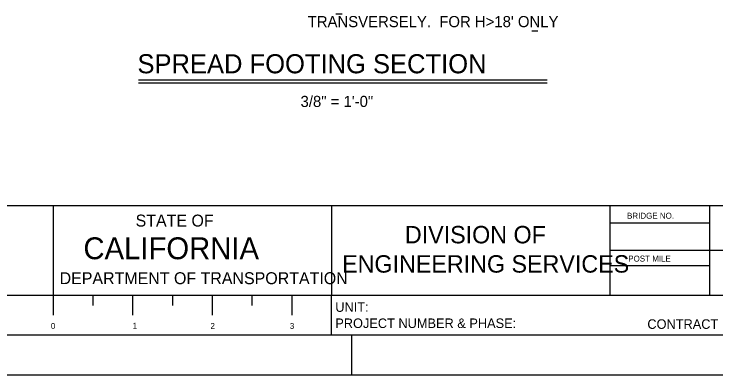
# Model space of a CAD drawing. Extents: x 0 to 90.7, y 0 to 58.7.
# Drawn here: x 44.69 to 68.22, y 0 to 12.1 of the extents above; entities that cross this region are included whole.
import ezdxf

# ---------------------------------------------------------------- set-up
doc = ezdxf.new("R2010")
doc.units = 0
for name, color, linetype in [('10 Sheet Format', 7, 'Continuous'), ('210 Border', 7, 'Continuous'), ('213 Rebar', 7, 'Continuous'), ('214 Text and Titles', 7, 'Continuous')]:
    doc.layers.add(name, color=color, linetype=linetype)

msp = doc.modelspace()

# ---------------------------------------------------------------- linework, layer by layer
at = {"layer": '10 Sheet Format'}
msp.add_lwpolyline([(0, 0), (90.667, 0), (90.667, 58.667), (0, 58.667)], close=True, dxfattribs=at)
at = {"layer": '210 Border'}
for p, q in [((89.333, 5.667), (2.667, 5.667)), ((46, 5.667), (46, 2.667)), ((55.333, 5.667), (55.333, 2.667)), ((64.667, 5.667), (64.667, 2.667)), ((68, 5.667), (68, 2.667)), ((64.667, 5.097), (68, 5.097)), ((64.667, 5.097), (68, 5.097)), ((89.333, 4.167), (64.667, 4.167)), ((64.667, 3.667), (68, 3.667)), ((64.667, 3.667), (68, 3.667)), ((89.333, 2.667), (2.667, 2.667)), ((46, 2.667), (46, 2)), ((47.333, 2.667), (47.333, 2.333)), ((48.667, 2.667), (48.667, 2)), ((50, 2.667), (50, 2.333)), ((51.333, 2.667), (51.333, 2)), ((52.667, 2.667), (52.667, 2.333)), ((54, 2.667), (54, 2)), ((55.333, 1.333), (55.333, 2.667)), ((89.333, 1.333), (2.667, 1.333)), ((56, 1.333), (56, 0))]:
    msp.add_line(p, q, dxfattribs=at)
at = {"layer": '213 Rebar'}
msp.add_line((55.695, 12.092), (55.482, 12.092), dxfattribs=at)
at = {"layer": '214 Text and Titles'}
for p, q in [((62.042, 11.533), (62.243, 11.533)), ((48.864, 9.891), (62.563, 9.891)), ((48.864, 9.787), (62.563, 9.787))]:
    msp.add_line(p, q, dxfattribs=at)

# ---------------------------------------------------------------- texts
at = {"layer": '210 Border'}
for s, height, p in [('BRIDGE NO.', 0.2, (65.238, 5.236)), ('STATE OF', 0.3999, (48.768, 4.974)), ('DIVISION OF', 0.58331, (57.793, 4.411)), ('CALIFORNIA', 0.7333, (47.02, 3.879)), ('ENGINEERING SERVICES', 0.58331, (55.689, 3.43)), ('POST MILE', 0.2, (65.279, 3.801)), ('DEPARTMENT OF TRANSPORTATION', 0.39994, (46.221, 3.043)), ('UNIT:', 0.32, (55.46, 2.116)), ('PROJECT NUMBER & PHASE:', 0.32, (55.46, 1.573)), ('0', 0.199, (45.928, 1.544)), ('1', 0.199, (48.669, 1.552)), ('2', 0.199, (51.278, 1.544)), ('3', 0.199, (53.938, 1.544)), ('CONTRACT NO.:', 0.32, (65.919, 1.545))]:
    msp.add_text(s, height=height, dxfattribs=at).set_placement(p)
at = {"layer": '214 Text and Titles'}
for s, height, p in [("TRANSVERSELY.  FOR H>18' ONLY", 0.37333, (54.535, 11.656)), ('SPREAD FOOTING SECTION', 0.64008, (48.83, 10.11)), ('3/8" = 1\'-0"', 0.37333, (54.296, 8.981))]:
    msp.add_text(s, height=height, dxfattribs=at).set_placement(p)

doc.saveas('drawing.dxf')
